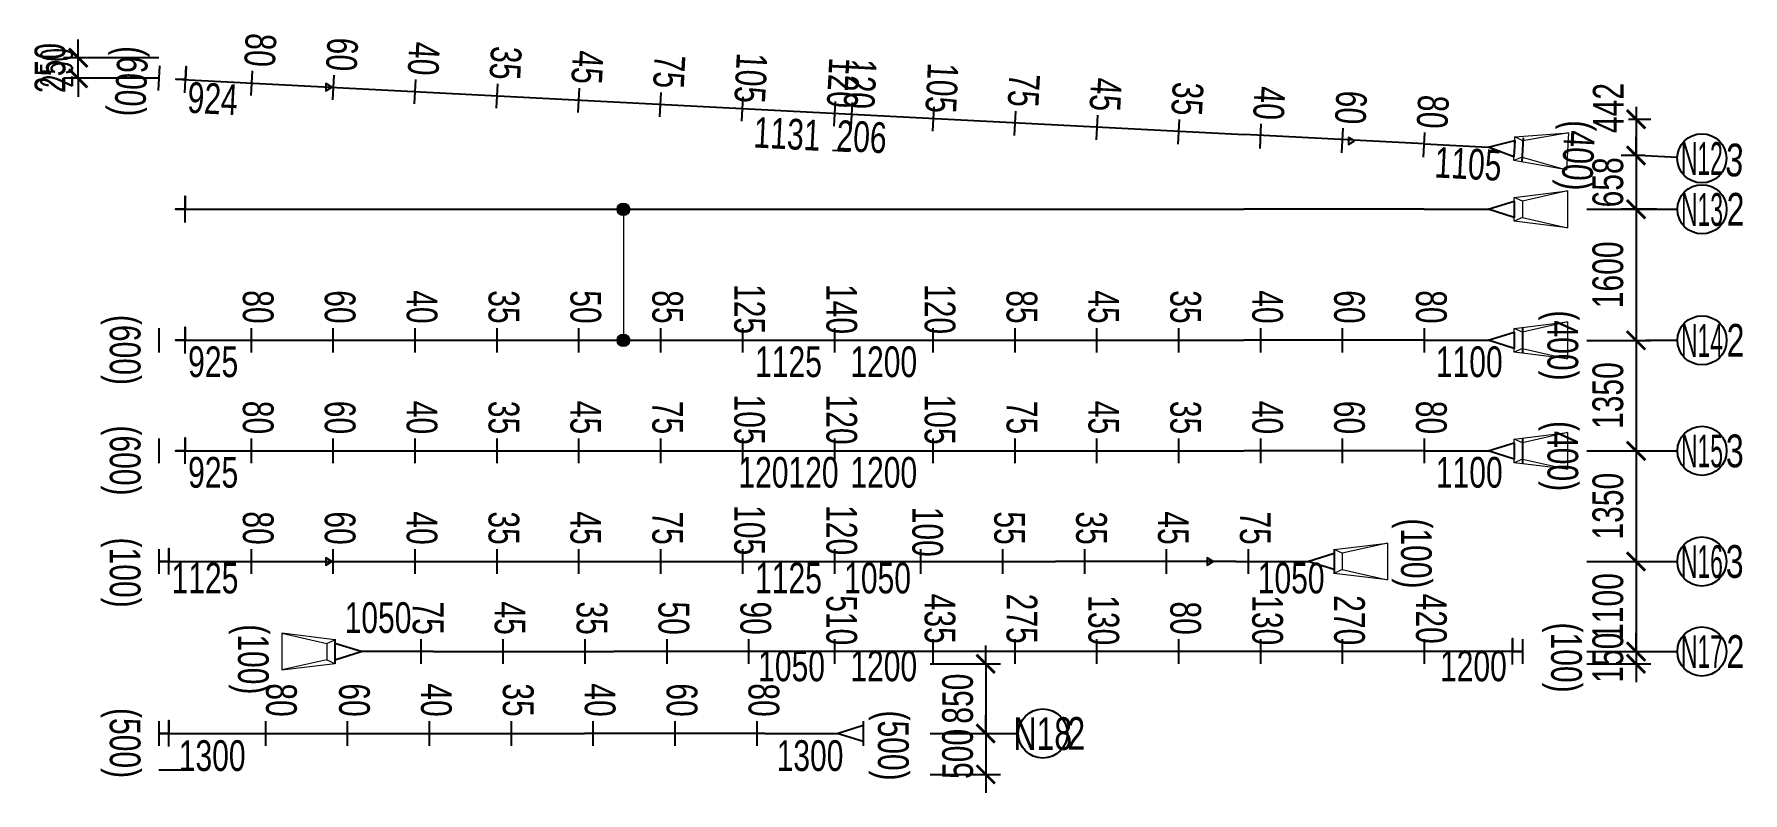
# Model space of a CAD drawing. Header units: millimetres. Extents: x 4465111 to 4895522, y 2166116 to 2541221.
# Drawn here: x 4503991 to 4524855, y 2216771 to 2226034 of the extents above; entities that cross this region are included whole.
import ezdxf
from ezdxf.enums import TextEntityAlignment as Align

# ---------------------------------------------------------------- set-up
doc = ezdxf.new("R2010")
doc.units = ezdxf.units.MM
doc.header["$LTSCALE"] = 50
doc.header["$MEASUREMENT"] = 0
doc.layers.get('DEFPOINTS').update_dxf_attribs({"lineweight": 9})
for name, color, linetype in [('BREAK_LINE', 7, 'Continuous'), ('KCS_TEXT', 2, 'Continuous'), ('S- Border', 6, 'Continuous'), ('SP-Reinforcement', 4, 'Continuous')]:
    doc.layers.add(name, color=color, linetype=linetype)
doc.layers.add('Current_plane_Tendon', color=7, linetype='Continuous', true_color=0xab0000)
for name, color, linetype, lineweight in [('S-dims', 8, 'Continuous', 15), ('S-text', 3, 'Continuous', 20), ('S-Thin', 253, 'Continuous', 15)]:
    doc.layers.add(name, color=color, linetype=linetype, lineweight=lineweight)
doc.styles.add('KCS_SMTEXT', font='arial.ttf', dxfattribs={"width": 0.7})
doc.styles.add('vnsimpli', font='vnsimli.shx', dxfattribs={"width": 0.5})
doc.dimstyles.new('A1-1-160', dxfattribs={"dimscale": 150, "dimtxt": 2.5, "dimasz": 1.2, "dimexe": 1.2, "dimexo": 0, "dimgap": 0.5, "dimtad": 1, "dimdec": 0, "dimrnd": 5, "dimzin": 0, "dimdsep": 46, "dimtxsty": 'vnsimpli', "dimblk": 'ARCHTICK', "dimcen": 0.09, "dimdle": 1.2, "dimclrd": 8, "dimclre": 8, "dimclrt": 3, "dimadec": 0, "dimazin": 0, "dimtfac": 1, "dimtdec": 0, "dimtix": 1, "dimtofl": 0, "dimtmove": 0, "dimatfit": 3, "dimfxl": 1, "dimtolj": 1, "dimtzin": 0, "dimarcsym": 0})
doc.dimstyles.new('KCS_DIM150', dxfattribs={"dimscale": 150, "dimtxt": 2.5, "dimasz": 1.5, "dimexe": 1.2, "dimexo": 0, "dimgap": 1, "dimtad": 1, "dimdec": 0, "dimzin": 0, "dimdsep": 46, "dimtxsty": 'KCS_SMTEXT', "dimblk": 'ARCHTICK', "dimcen": 0, "dimdle": 1, "dimclrd": 1, "dimclre": 1, "dimclrt": 2, "dimadec": 0, "dimazin": 0, "dimtfac": 1, "dimtdec": 0, "dimtix": 1, "dimtmove": 2, "dimatfit": 3, "dimfxl": 1, "dimtolj": 1, "dimtzin": 0, "dimarcsym": 0})
doc.dimstyles.new('KCS_DIM150A', dxfattribs={"dimscale": 150, "dimtxt": 2.5, "dimasz": 3, "dimexe": 1.2, "dimexo": 0, "dimgap": 1, "dimtad": 1, "dimdec": 0, "dimzin": 0, "dimdsep": 46, "dimtxsty": 'KCS_SMTEXT', "dimblk": 'ARCHTICK', "dimcen": 0, "dimdle": 1, "dimse1": 1, "dimse2": 1, "dimsd1": 1, "dimsd2": 1, "dimclrd": 1, "dimclre": 1, "dimclrt": 3, "dimadec": 0, "dimazin": 0, "dimtfac": 1, "dimtdec": 0, "dimtix": 1, "dimtmove": 2, "dimatfit": 3, "dimfxl": 1, "dimtolj": 1, "dimtzin": 0, "dimarcsym": 0})

# ---------------------------------------------------------------- blocks, each defined once
blk = doc.blocks.new('*U193')
at = {"layer": 'S- Border'}
blk.add_lwpolyline([(0, 0), (392, 0)], dxfattribs=at)
blk.add_circle((692, 0), 300, dxfattribs=at)
at = {"layer": 'S-Thin'}
for p, q in [((-3699, 100), (-3799, 145)), ((-3699, -100), (-3799, -145))]:
    blk.add_line(p, q, dxfattribs=at)
blk.add_lwpolyline([(-3799, 145), (-3149, 225), (-3149, -225), (-3799, -145)], close=True, dxfattribs=at)
blk.add_lwpolyline([(-3149, 225), (-3699, 100), (-3699, -100), (-3149, -225)], dxfattribs=at)
at = {"layer": 'SP-Reinforcement'}
for points in [[(-18029, -160), (-18029, 160), (-18029, 0), (-18149, 0), (-7202, 0)], [(-4999, 0), (-7202, 0)], [(-4999, 0), (-4119, 0), (-3799, 100), (-3799, -100), (-4119, 0)]]:
    blk.add_lwpolyline(points, dxfattribs=at)
at = {"layer": 'S-text', "style": 'KCS_SMTEXT', "width": 0.7}
blk.add_attdef('COUNT', text='', height=400, dxfattribs=at).set_placement((1092, 0), align=Align.MIDDLE_CENTER)
blk = doc.blocks.new('*U185')
at = {"layer": 'S- Border'}
blk.add_lwpolyline([(0, 0), (392, 0)], dxfattribs=at)
blk.add_circle((692, 0), 300, dxfattribs=at)
at = {"layer": 'SP-Reinforcement'}
for points in [[(-9980, -160), (-9980, 160), (-9980, 0), (-10100, 0), (-4904, 0)], [(-2700, 0), (-4904, 0)], [(-2700, 0), (-1820, 0), (-1500, 100), (-1500, -100), (-1820, 0)]]:
    blk.add_lwpolyline(points, dxfattribs=at)
at = {"layer": 'S-text', "style": 'KCS_SMTEXT', "width": 0.7}
blk.add_attdef('COUNT', text='', height=400, dxfattribs=at).set_placement((1092, 0), align=Align.MIDDLE_CENTER)
blk = doc.blocks.new('*U186')
at = {"layer": 'S- Border'}
blk.add_lwpolyline([(0, 0), (392, 0)], dxfattribs=at)
blk.add_circle((692, 0), 300, dxfattribs=at)
at = {"layer": 'S-Thin'}
for p, q in [((-16099, 100), (-15999, 145)), ((-16099, -100), (-15999, -145))]:
    blk.add_line(p, q, dxfattribs=at)
blk.add_lwpolyline([(-15999, 145), (-16649, 225), (-16649, -225), (-15999, -145)], close=True, dxfattribs=at)
blk.add_lwpolyline([(-16649, 225), (-16099, 100), (-16099, -100), (-16649, -225)], dxfattribs=at)
at = {"layer": 'SP-Reinforcement'}
for points in [[(-14799, 0), (-15679, 0), (-15999, 100), (-15999, -100), (-15679, 0)], [(-14799, 0), (-12596, 0)], [(-1619, -160), (-1619, 160), (-1619, 0), (-1499, 0), (-12596, 0)]]:
    blk.add_lwpolyline(points, dxfattribs=at)
at = {"layer": 'S-text', "style": 'KCS_SMTEXT', "width": 0.7}
blk.add_attdef('COUNT', text='', height=400, dxfattribs=at).set_placement((1092, 0), align=Align.MIDDLE_CENTER)
blk = doc.blocks.new('*U212')
at = {"layer": 'S- Border'}
blk.add_lwpolyline([(0, 0), (392, 0)], dxfattribs=at)
blk.add_circle((692, 0), 300, dxfattribs=at)
at = {"layer": 'S-Thin'}
for p, q in [((-1500, 100), (-1600, 145)), ((-1500, -100), (-1600, -145))]:
    blk.add_line(p, q, dxfattribs=at)
blk.add_lwpolyline([(-1600, 145), (-950, 225), (-950, -225), (-1600, -145)], close=True, dxfattribs=at)
blk.add_lwpolyline([(-950, 225), (-1500, 100), (-1500, -100), (-950, -225)], dxfattribs=at)
at = {"layer": 'SP-Reinforcement'}
for points in [[(-17830, -160), (-17830, 160), (-17830, 0), (-17950, 0), (-4904, 0)], [(-2700, 0), (-4904, 0)], [(-2700, 0), (-1920, 0), (-1600, 100), (-1600, -100), (-1920, 0)]]:
    blk.add_lwpolyline(points, dxfattribs=at)
at = {"layer": 'S-text', "style": 'KCS_SMTEXT', "width": 0.7}
blk.add_attdef('COUNT', text='', height=400, dxfattribs=at).set_placement((1092, 0), align=Align.MIDDLE_CENTER)
blk = doc.blocks.new('*U211')
at = {"layer": 'S- Border'}
blk.add_lwpolyline([(0, 0), (392, 0)], dxfattribs=at)
blk.add_circle((692, 0), 300, dxfattribs=at)
at = {"layer": 'S-Thin'}
for p, q in [((-1500, 100), (-1600, 145)), ((-1500, -100), (-1600, -145))]:
    blk.add_line(p, q, dxfattribs=at)
blk.add_lwpolyline([(-1600, 145), (-950, 225), (-950, -225), (-1600, -145)], close=True, dxfattribs=at)
blk.add_lwpolyline([(-950, 225), (-1500, 100), (-1500, -100), (-950, -225)], dxfattribs=at)
at = {"layer": 'SP-Reinforcement'}
for points in [[(-17830, -160), (-17830, 160), (-17830, 0), (-17950, 0), (-4904, 0)], [(-2700, 0), (-4904, 0)], [(-2700, 0), (-1920, 0), (-1600, 100), (-1600, -100), (-1920, 0)]]:
    blk.add_lwpolyline(points, dxfattribs=at)
at = {"layer": 'S-text', "style": 'KCS_SMTEXT', "width": 0.7}
blk.add_attdef('COUNT', text='', height=400, dxfattribs=at).set_placement((1092, 0), align=Align.MIDDLE_CENTER)
blk = doc.blocks.new('*U210')
at = {"layer": 'S- Border'}
blk.add_lwpolyline([(0, 0), (392, 0)], dxfattribs=at)
blk.add_circle((692, 0), 300, dxfattribs=at)
at = {"layer": 'S-Thin'}
for p, q in [((-1500, 100), (-1600, 145)), ((-1500, -100), (-1600, -145))]:
    blk.add_line(p, q, dxfattribs=at)
blk.add_lwpolyline([(-1600, 145), (-950, 225), (-950, -225), (-1600, -145)], close=True, dxfattribs=at)
blk.add_lwpolyline([(-950, 225), (-1500, 100), (-1500, -100), (-950, -225)], dxfattribs=at)
at = {"layer": 'SP-Reinforcement'}
for points in [[(-17830, -160), (-17830, 160), (-17830, 0), (-17950, 0), (-4904, 0)], [(-2700, 0), (-4904, 0)], [(-2700, 0), (-1920, 0), (-1600, 100), (-1600, -100), (-1920, 0)]]:
    blk.add_lwpolyline(points, dxfattribs=at)
at = {"layer": 'S-text', "style": 'KCS_SMTEXT', "width": 0.7}
blk.add_attdef('COUNT', text='', height=400, dxfattribs=at).set_placement((1092, 0), align=Align.MIDDLE_CENTER)
blk = doc.blocks.new('*U209')
at = {"layer": 'S- Border'}
blk.add_lwpolyline([(0, 0), (392, 0)], dxfattribs=at)
blk.add_circle((692, 0), 300, dxfattribs=at)
at = {"layer": 'S-Thin'}
for p, q in [((-1501, 100), (-1601, 145)), ((-1501, -100), (-1601, -145))]:
    blk.add_line(p, q, dxfattribs=at)
blk.add_lwpolyline([(-1601, 145), (-951, 225), (-951, -225), (-1601, -145)], close=True, dxfattribs=at)
blk.add_lwpolyline([(-951, 225), (-1501, 100), (-1501, -100), (-951, -225)], dxfattribs=at)
at = {"layer": 'SP-Reinforcement'}
for points in [[(-17847, -160), (-17847, 160), (-17847, 0), (-17967, 0), (-4904, 0)], [(-2700, 0), (-4904, 0)], [(-2700, 0), (-1921, 0), (-1601, 100), (-1601, -100), (-1921, 0)]]:
    blk.add_lwpolyline(points, dxfattribs=at)
at = {"layer": 'S-text', "style": 'KCS_SMTEXT', "width": 0.7}
blk.add_attdef('COUNT', text='', height=400, dxfattribs=at).set_placement((1092, 0), align=Align.MIDDLE_CENTER)
blk = doc.blocks.new('*D293')
at = {"layer": 'DEFPOINTS', "color": 0, "transparency": 16777216}
for p in [(4493873, 2306018), (4494798, 2305868), (4494798, 2305412)]:
    blk.add_point(p, dxfattribs=at)
at = {"layer": 'S-dims', "color": 3, "transparency": 16777216, "insert": (4494335, 2305754), "char_height": 375, "attachment_point": 5, "style": 'KCS_SMTEXT'}
blk.add_mtext('\\A1;925', dxfattribs=at)
blk = doc.blocks.new('_ArchTick')
at = {"color": 0, "linetype": 'ByBlock', "const_width": 0.15}
blk.add_lwpolyline([(-0.5, -0.5), (0.5, 0.5)], dxfattribs=at)
blk = doc.blocks.new('*D294')
at = {"layer": 'DEFPOINTS', "color": 0, "transparency": 16777216}
for p in [(4500798, 2305868, 125), (4501923, 2305868), (4501923, 2305412)]:
    blk.add_point(p, dxfattribs=at)
at = {"layer": 'S-dims', "color": 3, "transparency": 16777216, "insert": (4501360, 2305754), "char_height": 375, "attachment_point": 5, "style": 'KCS_SMTEXT'}
blk.add_mtext('\\A1;1125', dxfattribs=at)
blk = doc.blocks.new('*D295')
at = {"layer": 'DEFPOINTS', "color": 0, "transparency": 16777216}
for p in [(4501923, 2305868), (4503123, 2305868), (4503123, 2305412)]:
    blk.add_point(p, dxfattribs=at)
at = {"layer": 'S-dims', "color": 3, "transparency": 16777216, "insert": (4502523, 2305754), "char_height": 375, "attachment_point": 5, "style": 'KCS_SMTEXT'}
blk.add_mtext('\\A1;1200', dxfattribs=at)
blk = doc.blocks.new('*D296')
at = {"layer": 'DEFPOINTS', "color": 0, "transparency": 16777216}
for p in [(4509123, 2305868), (4510223, 2305959), (4510223, 2305412)]:
    blk.add_point(p, dxfattribs=at)
at = {"layer": 'S-dims', "color": 3, "transparency": 16777216, "insert": (4509673, 2305754), "char_height": 375, "attachment_point": 5, "style": 'KCS_SMTEXT'}
blk.add_mtext('\\A1;1100', dxfattribs=at)
blk = doc.blocks.new('*D297')
at = {"layer": 'DEFPOINTS', "color": 0, "transparency": 16777216}
for p in [(4495823, 2302544), (4496873, 2302544), (4496873, 2302289)]:
    blk.add_point(p, dxfattribs=at)
at = {"layer": 'S-dims', "color": 3, "transparency": 16777216, "insert": (4496348, 2302630), "char_height": 375, "attachment_point": 5, "style": 'KCS_SMTEXT'}
blk.add_mtext('\\A1;1050', dxfattribs=at)
blk = doc.blocks.new('*D298')
at = {"layer": 'DEFPOINTS', "color": 0, "transparency": 16777216}
for p in [(4500873, 2302020), (4501923, 2301918), (4501923, 2301699)]:
    blk.add_point(p, dxfattribs=at)
at = {"layer": 'S-dims', "color": 3, "transparency": 16777216, "insert": (4501398, 2302040), "char_height": 375, "attachment_point": 5, "style": 'KCS_SMTEXT'}
blk.add_mtext('\\A1;1050', dxfattribs=at)
blk = doc.blocks.new('*D299')
at = {"layer": 'DEFPOINTS', "color": 0, "transparency": 16777216}
for p in [(4501923, 2301918), (4503123, 2301918), (4503123, 2301699)]:
    blk.add_point(p, dxfattribs=at)
at = {"layer": 'S-dims', "color": 3, "transparency": 16777216, "insert": (4502523, 2302040), "char_height": 375, "attachment_point": 5, "style": 'KCS_SMTEXT'}
blk.add_mtext('\\A1;1200', dxfattribs=at)
blk = doc.blocks.new('*D300')
at = {"layer": 'DEFPOINTS', "color": 0, "transparency": 16777216}
for p in [(4509123, 2301918), (4510323, 2301918), (4510323, 2301699)]:
    blk.add_point(p, dxfattribs=at)
at = {"layer": 'S-dims', "color": 3, "transparency": 16777216, "insert": (4509723, 2302040), "char_height": 375, "attachment_point": 5, "style": 'KCS_SMTEXT'}
blk.add_mtext('\\A1;1200', dxfattribs=at)
blk = doc.blocks.new('*D301')
at = {"layer": 'DEFPOINTS', "color": 0, "transparency": 16777216}
for p in [(4494973, 2301156, 80), (4493673, 2300854), (4494973, 2300604)]:
    blk.add_point(p, dxfattribs=at)
at = {"layer": 'S-dims', "color": 3, "transparency": 16777216, "insert": (4494323, 2300945), "char_height": 375, "attachment_point": 5, "style": 'KCS_SMTEXT'}
blk.add_mtext('\\A1;1300', dxfattribs=at)
blk = doc.blocks.new('*D302')
at = {"layer": 'DEFPOINTS', "color": 0, "transparency": 16777216}
for p in [(4500973, 2301068, 80), (4502273, 2300969), (4502273, 2300604)]:
    blk.add_point(p, dxfattribs=at)
at = {"layer": 'S-dims', "color": 3, "transparency": 16777216, "insert": (4501623, 2300945), "char_height": 375, "attachment_point": 5, "style": 'KCS_SMTEXT'}
blk.add_mtext('\\A1;1300', dxfattribs=at)
blk = doc.blocks.new('*D366')
at = {"layer": 'DEFPOINTS', "color": 0, "transparency": 16777216}
for p in [(4492687, 2309468), (4493673, 2309468), (4493673, 2309218)]:
    blk.add_point(p, dxfattribs=at)
at = {"layer": 'S-dims', "color": 1, "lineweight": -2, "transparency": 16777216}
for p, q in [((4492687, 2309468), (4492687, 2309693)), ((4493673, 2309468), (4492507, 2309468)), ((4492687, 2309218), (4492687, 2309468)), ((4493673, 2309218), (4492507, 2309218)), ((4492687, 2309218), (4492687, 2308993))]:
    blk.add_line(p, q, dxfattribs=at)
at = {"layer": 'S-dims', "color": 1, "lineweight": -2, "transparency": 16777216, "xscale": 225, "yscale": 225, "zscale": 225}
for p, rotation in [((4492687, 2309468), 270), ((4492687, 2309218), 90)]:
    blk.add_blockref('_ArchTick', p, dxfattribs=dict(at, rotation=rotation))
at = {"layer": 'S-dims', "color": 2, "transparency": 16777216, "insert": (4492345, 2309343), "char_height": 375, "attachment_point": 5, "rotation": 90, "style": 'KCS_SMTEXT'}
blk.add_mtext('\\A1;250', dxfattribs=at)
blk = doc.blocks.new('*D367')
at = {"layer": 'DEFPOINTS', "color": 0, "transparency": 16777216}
for p in [(4503090, 2302068), (4503090, 2301218), (4503768, 2301218)]:
    blk.add_point(p, dxfattribs=at)
at = {"layer": 'S-dims', "color": 1, "lineweight": -2, "transparency": 16777216}
for p, q in [((4503768, 2302068), (4503768, 2302293)), ((4503090, 2302068), (4503948, 2302068)), ((4503768, 2302068), (4503768, 2301218)), ((4503090, 2301218), (4503948, 2301218)), ((4503768, 2301218), (4503768, 2300993))]:
    blk.add_line(p, q, dxfattribs=at)
at = {"layer": 'S-dims', "color": 1, "lineweight": -2, "transparency": 16777216, "xscale": 225, "yscale": 225, "zscale": 225}
for p, rotation in [((4503768, 2302068), 270), ((4503768, 2301218), 90)]:
    blk.add_blockref('_ArchTick', p, dxfattribs=dict(at, rotation=rotation))
at = {"layer": 'S-dims', "color": 2, "transparency": 16777216, "insert": (4503427, 2301643), "char_height": 375, "attachment_point": 5, "rotation": 90, "style": 'KCS_SMTEXT'}
blk.add_mtext('\\A1;850', dxfattribs=at)
blk = doc.blocks.new('*D368')
at = {"layer": 'DEFPOINTS', "color": 0, "transparency": 16777216}
for p in [(4503090, 2301218), (4503090, 2300718), (4503768, 2300718)]:
    blk.add_point(p, dxfattribs=at)
at = {"layer": 'S-dims', "color": 1, "lineweight": -2, "transparency": 16777216}
for p, q in [((4503768, 2301218), (4503768, 2301443)), ((4503090, 2301218), (4503948, 2301218)), ((4503768, 2301218), (4503768, 2300718)), ((4503090, 2300718), (4503948, 2300718)), ((4503768, 2300718), (4503768, 2300493))]:
    blk.add_line(p, q, dxfattribs=at)
at = {"layer": 'S-dims', "color": 1, "lineweight": -2, "transparency": 16777216, "xscale": 225, "yscale": 225, "zscale": 225}
for p, rotation in [((4503768, 2301218), 270), ((4503768, 2300718), 90)]:
    blk.add_blockref('_ArchTick', p, dxfattribs=dict(at, rotation=rotation))
at = {"layer": 'S-dims', "color": 2, "transparency": 16777216, "insert": (4503427, 2300968), "char_height": 375, "attachment_point": 5, "rotation": 90, "style": 'KCS_SMTEXT'}
blk.add_mtext('\\A1;500', dxfattribs=at)
blk = doc.blocks.new('*D369')
at = {"layer": 'DEFPOINTS', "color": 0, "transparency": 16777216}
for p in [(4511616, 2308718), (4511709, 2308276), (4511822, 2308276)]:
    blk.add_point(p, dxfattribs=at)
at = {"layer": 'S-dims', "color": 1, "lineweight": -2, "transparency": 16777216}
for p, q in [((4511709, 2308868), (4511709, 2308126)), ((4511616, 2308718), (4511889, 2308718)), ((4511822, 2308276), (4511529, 2308276))]:
    blk.add_line(p, q, dxfattribs=at)
at = {"layer": 'S-dims', "color": 1, "lineweight": -2, "transparency": 16777216, "xscale": 225, "yscale": 225, "zscale": 225}
for p, rotation in [((4511709, 2308718), 90), ((4511709, 2308276), 270)]:
    blk.add_blockref('_ArchTick', p, dxfattribs=dict(at, rotation=rotation))
at = {"layer": 'S-dims', "color": 2, "transparency": 16777216, "insert": (4511370, 2308855), "char_height": 375, "attachment_point": 5, "rotation": 90, "style": 'KCS_SMTEXT'}
blk.add_mtext('\\A1;442', dxfattribs=at)
blk = doc.blocks.new('*D370')
at = {"layer": 'DEFPOINTS', "color": 0, "transparency": 16777216}
for p in [(4511822, 2308276), (4511709, 2307618), (4511964, 2307618)]:
    blk.add_point(p, dxfattribs=at)
at = {"layer": 'S-dims', "color": 1, "lineweight": -2, "transparency": 16777216}
for p, q in [((4511709, 2308276), (4511709, 2308501)), ((4511822, 2308276), (4511529, 2308276)), ((4511709, 2308276), (4511709, 2307618)), ((4511964, 2307618), (4511529, 2307618)), ((4511709, 2307618), (4511709, 2307393))]:
    blk.add_line(p, q, dxfattribs=at)
at = {"layer": 'S-dims', "color": 1, "lineweight": -2, "transparency": 16777216, "xscale": 225, "yscale": 225, "zscale": 225}
for p, rotation in [((4511709, 2308276), 270), ((4511709, 2307618), 90)]:
    blk.add_blockref('_ArchTick', p, dxfattribs=dict(at, rotation=rotation))
at = {"layer": 'S-dims', "color": 2, "transparency": 16777216, "insert": (4511367, 2307947), "char_height": 375, "attachment_point": 5, "rotation": 90, "style": 'KCS_SMTEXT'}
blk.add_mtext('\\A1;658', dxfattribs=at)
blk = doc.blocks.new('*D371')
at = {"layer": 'DEFPOINTS', "color": 0, "transparency": 16777216}
for p in [(4511108, 2307618), (4511108, 2306018), (4511709, 2306018)]:
    blk.add_point(p, dxfattribs=at)
at = {"layer": 'S-dims', "color": 1, "lineweight": -2, "transparency": 16777216}
for p, q in [((4511709, 2307768), (4511709, 2305868)), ((4511108, 2307618), (4511889, 2307618)), ((4511108, 2306018), (4511889, 2306018))]:
    blk.add_line(p, q, dxfattribs=at)
at = {"layer": 'S-dims', "color": 1, "lineweight": -2, "transparency": 16777216, "xscale": 225, "yscale": 225, "zscale": 225}
for p, rotation in [((4511709, 2307618), 90), ((4511709, 2306018), 270)]:
    blk.add_blockref('_ArchTick', p, dxfattribs=dict(at, rotation=rotation))
at = {"layer": 'S-dims', "color": 2, "transparency": 16777216, "insert": (4511367, 2306818), "char_height": 375, "attachment_point": 5, "rotation": 90, "style": 'KCS_SMTEXT'}
blk.add_mtext('\\A1;1600', dxfattribs=at)
blk = doc.blocks.new('*D372')
at = {"layer": 'DEFPOINTS', "color": 0, "transparency": 16777216}
for p in [(4511108, 2306018), (4511108, 2304668), (4511709, 2304668)]:
    blk.add_point(p, dxfattribs=at)
at = {"layer": 'S-dims', "color": 1, "lineweight": -2, "transparency": 16777216}
for p, q in [((4511709, 2306168), (4511709, 2304518)), ((4511108, 2306018), (4511889, 2306018)), ((4511108, 2304668), (4511889, 2304668))]:
    blk.add_line(p, q, dxfattribs=at)
at = {"layer": 'S-dims', "color": 1, "lineweight": -2, "transparency": 16777216, "xscale": 225, "yscale": 225, "zscale": 225}
for p, rotation in [((4511709, 2306018), 90), ((4511709, 2304668), 270)]:
    blk.add_blockref('_ArchTick', p, dxfattribs=dict(at, rotation=rotation))
at = {"layer": 'S-dims', "color": 2, "transparency": 16777216, "insert": (4511367, 2305343), "char_height": 375, "attachment_point": 5, "rotation": 90, "style": 'KCS_SMTEXT'}
blk.add_mtext('\\A1;1350', dxfattribs=at)
blk = doc.blocks.new('*D373')
at = {"layer": 'DEFPOINTS', "color": 0, "transparency": 16777216}
for p in [(4511108, 2304668), (4511108, 2303318), (4511709, 2303318)]:
    blk.add_point(p, dxfattribs=at)
at = {"layer": 'S-dims', "color": 1, "lineweight": -2, "transparency": 16777216}
for p, q in [((4511108, 2304668), (4511889, 2304668)), ((4511709, 2304818), (4511709, 2303168)), ((4511108, 2303318), (4511889, 2303318))]:
    blk.add_line(p, q, dxfattribs=at)
at = {"layer": 'S-dims', "color": 1, "lineweight": -2, "transparency": 16777216, "xscale": 225, "yscale": 225, "zscale": 225}
for p, rotation in [((4511709, 2304668), 90), ((4511709, 2303318), 270)]:
    blk.add_blockref('_ArchTick', p, dxfattribs=dict(at, rotation=rotation))
at = {"layer": 'S-dims', "color": 2, "transparency": 16777216, "insert": (4511367, 2303993), "char_height": 375, "attachment_point": 5, "rotation": 90, "style": 'KCS_SMTEXT'}
blk.add_mtext('\\A1;1350', dxfattribs=at)
blk = doc.blocks.new('*D374')
at = {"layer": 'DEFPOINTS', "color": 0, "transparency": 16777216}
for p in [(4511108, 2303318), (4511108, 2302218), (4511709, 2302218)]:
    blk.add_point(p, dxfattribs=at)
at = {"layer": 'S-dims', "color": 1, "lineweight": -2, "transparency": 16777216}
for p, q in [((4511709, 2303468), (4511709, 2302068)), ((4511108, 2303318), (4511889, 2303318)), ((4511108, 2302218), (4511889, 2302218))]:
    blk.add_line(p, q, dxfattribs=at)
at = {"layer": 'S-dims', "color": 1, "lineweight": -2, "transparency": 16777216, "xscale": 225, "yscale": 225, "zscale": 225}
for p, rotation in [((4511709, 2303318), 90), ((4511709, 2302218), 270)]:
    blk.add_blockref('_ArchTick', p, dxfattribs=dict(at, rotation=rotation))
at = {"layer": 'S-dims', "color": 2, "transparency": 16777216, "insert": (4511367, 2302768), "char_height": 375, "attachment_point": 5, "rotation": 90, "style": 'KCS_SMTEXT'}
blk.add_mtext('\\A1;1100', dxfattribs=at)
blk = doc.blocks.new('*D375')
at = {"layer": 'DEFPOINTS', "color": 0, "transparency": 16777216}
for p in [(4511108, 2302218), (4511108, 2302068), (4511709, 2302068)]:
    blk.add_point(p, dxfattribs=at)
at = {"layer": 'S-dims', "color": 1, "lineweight": -2, "transparency": 16777216}
for p, q in [((4511709, 2302218), (4511709, 2302443)), ((4511108, 2302218), (4511889, 2302218)), ((4511709, 2302218), (4511709, 2302068)), ((4511108, 2302068), (4511889, 2302068)), ((4511709, 2302068), (4511709, 2301843))]:
    blk.add_line(p, q, dxfattribs=at)
at = {"layer": 'S-dims', "color": 1, "lineweight": -2, "transparency": 16777216, "xscale": 225, "yscale": 225, "zscale": 225}
for p, rotation in [((4511709, 2302218), 270), ((4511709, 2302068), 90)]:
    blk.add_blockref('_ArchTick', p, dxfattribs=dict(at, rotation=rotation))
at = {"layer": 'S-dims', "color": 2, "transparency": 16777216, "insert": (4511367, 2302143), "char_height": 375, "attachment_point": 5, "rotation": 90, "style": 'KCS_SMTEXT'}
blk.add_mtext('\\A1;150', dxfattribs=at)
blk = doc.blocks.new('*D407')
at = {"layer": 'DEFPOINTS', "color": 0, "transparency": 16777216}
for p in [(4493879, 2309207), (4494802, 2309159), (4494773, 2308602)]:
    blk.add_point(p, dxfattribs=at)
at = {"layer": 'S-dims', "color": 3, "transparency": 16777216, "insert": (4494329, 2308967), "char_height": 375, "attachment_point": 5, "rotation": 357.0298, "style": 'KCS_SMTEXT'}
blk.add_mtext('\\A1;924', dxfattribs=at)
blk = doc.blocks.new('*D408')
at = {"layer": 'DEFPOINTS', "color": 0, "transparency": 16777216}
for p in [(4500790, 2308783), (4501919, 2308718, 3250), (4501891, 2308167)]:
    blk.add_point(p, dxfattribs=at)
at = {"layer": 'S-dims', "color": 3, "transparency": 16777216, "insert": (4501344, 2308537), "char_height": 375, "attachment_point": 5, "rotation": 357.0298, "style": 'KCS_SMTEXT'}
blk.add_mtext('\\A1;1131', dxfattribs=at)
blk = doc.blocks.new('*D409')
at = {"layer": 'DEFPOINTS', "color": 0, "transparency": 16777216}
for p in [(4501919, 2308718, 3250), (4502125, 2308707), (4502096, 2308156)]:
    blk.add_point(p, dxfattribs=at)
at = {"layer": 'S-dims', "color": 3, "transparency": 16777216, "insert": (4502253, 2308502), "char_height": 375, "attachment_point": 5, "rotation": 357.0298, "style": 'KCS_SMTEXT'}
blk.add_mtext('\\A1;206', dxfattribs=at)
blk = doc.blocks.new('*D410')
at = {"layer": 'DEFPOINTS', "color": 0, "transparency": 16777216}
for p in [(4509119, 2308405), (4510222, 2308347), (4510193, 2307802)]:
    blk.add_point(p, dxfattribs=at)
at = {"layer": 'S-dims', "color": 3, "transparency": 16777216, "insert": (4509659, 2308171), "char_height": 375, "attachment_point": 5, "rotation": 357.0298, "style": 'KCS_SMTEXT'}
blk.add_mtext('\\A1;1105', dxfattribs=at)
blk = doc.blocks.new('*D411')
at = {"layer": 'DEFPOINTS', "color": 0, "transparency": 16777216}
for p in [(4493673, 2303054), (4494798, 2303018), (4494798, 2302772)]:
    blk.add_point(p, dxfattribs=at)
at = {"layer": 'S-dims', "color": 3, "transparency": 16777216, "insert": (4494235, 2303113), "char_height": 375, "attachment_point": 5, "style": 'KCS_SMTEXT'}
blk.add_mtext('\\A1;1125', dxfattribs=at)
blk = doc.blocks.new('*D412')
at = {"layer": 'DEFPOINTS', "color": 0, "transparency": 16777216}
for p in [(4501923, 2303168, 140), (4500798, 2303125), (4501923, 2302772)]:
    blk.add_point(p, dxfattribs=at)
at = {"layer": 'S-dims', "color": 3, "transparency": 16777216, "insert": (4501360, 2303113), "char_height": 375, "attachment_point": 5, "style": 'KCS_SMTEXT'}
blk.add_mtext('\\A1;1125', dxfattribs=at)
blk = doc.blocks.new('*D413')
at = {"layer": 'DEFPOINTS', "color": 0, "transparency": 16777216}
for p in [(4501923, 2303168, 140), (4502973, 2303168), (4502973, 2302772)]:
    blk.add_point(p, dxfattribs=at)
at = {"layer": 'S-dims', "color": 3, "transparency": 16777216, "insert": (4502448, 2303113), "char_height": 375, "attachment_point": 5, "style": 'KCS_SMTEXT'}
blk.add_mtext('\\A1;1050', dxfattribs=at)
blk = doc.blocks.new('*D414')
at = {"layer": 'DEFPOINTS', "color": 0, "transparency": 16777216}
for p in [(4506973, 2303168), (4508023, 2303124), (4508023, 2302772)]:
    blk.add_point(p, dxfattribs=at)
at = {"layer": 'S-dims', "color": 3, "transparency": 16777216, "insert": (4507498, 2303113), "char_height": 375, "attachment_point": 5, "style": 'KCS_SMTEXT'}
blk.add_mtext('\\A1;1050', dxfattribs=at)
blk = doc.blocks.new('*D415')
at = {"layer": 'DEFPOINTS', "color": 0, "transparency": 16777216}
for p in [(4492687, 2309468), (4493673, 2309468), (4493673, 2309218)]:
    blk.add_point(p, dxfattribs=at)
at = {"layer": 'S-dims', "color": 8, "lineweight": -2, "transparency": 16777216}
for p, q in [((4492687, 2309468), (4492687, 2309648)), ((4493673, 2309468), (4492507, 2309468)), ((4493673, 2309218), (4492507, 2309218)), ((4492687, 2309218), (4492687, 2309038))]:
    blk.add_line(p, q, dxfattribs=at)
at = {"layer": 'S-dims', "color": 8, "lineweight": -2, "transparency": 16777216, "xscale": 180, "yscale": 180, "zscale": 180}
for p, rotation in [((4492687, 2309468), 270), ((4492687, 2309218), 90)]:
    blk.add_blockref('_ArchTick', p, dxfattribs=dict(at, rotation=rotation))
at = {"layer": 'S-dims', "color": 3, "transparency": 16777216, "insert": (4492424, 2309343), "char_height": 375, "attachment_point": 5, "rotation": 90, "style": 'vnsimpli'}
blk.add_mtext('\\A1;250', dxfattribs=at)
blk = doc.blocks.new('*D456')
at = {"layer": 'DEFPOINTS', "color": 0, "transparency": 16777216}
for p in [(4493873, 2304668), (4494798, 2304518), (4494798, 2304063)]:
    blk.add_point(p, dxfattribs=at)
at = {"layer": 'S-dims', "color": 3, "transparency": 16777216, "insert": (4494335, 2304404), "char_height": 375, "attachment_point": 5, "style": 'KCS_SMTEXT'}
blk.add_mtext('\\A1;925', dxfattribs=at)
blk = doc.blocks.new('*D457')
at = {"layer": 'DEFPOINTS', "color": 0, "transparency": 16777216}
for p in [(4500798, 2304518, 125), (4501923, 2304518), (4501923, 2304063)]:
    blk.add_point(p, dxfattribs=at)
at = {"layer": 'S-dims', "color": 3, "transparency": 16777216, "insert": (4501360, 2304404), "char_height": 375, "attachment_point": 5, "style": 'KCS_SMTEXT'}
blk.add_mtext('\\A1;120120', dxfattribs=at)
blk = doc.blocks.new('*D458')
at = {"layer": 'DEFPOINTS', "color": 0, "transparency": 16777216}
for p in [(4501923, 2304518), (4503123, 2304518), (4503123, 2304063)]:
    blk.add_point(p, dxfattribs=at)
at = {"layer": 'S-dims', "color": 3, "transparency": 16777216, "insert": (4502523, 2304404), "char_height": 375, "attachment_point": 5, "style": 'KCS_SMTEXT'}
blk.add_mtext('\\A1;1200', dxfattribs=at)
blk = doc.blocks.new('*D459')
at = {"layer": 'DEFPOINTS', "color": 0, "transparency": 16777216}
for p in [(4509123, 2304518), (4510223, 2304609), (4510223, 2304063)]:
    blk.add_point(p, dxfattribs=at)
at = {"layer": 'S-dims', "color": 3, "transparency": 16777216, "insert": (4509673, 2304404), "char_height": 375, "attachment_point": 5, "style": 'KCS_SMTEXT'}
blk.add_mtext('\\A1;1100', dxfattribs=at)
blk = doc.blocks.new('T4- Cap ngang')
at = {"layer": 'S-Thin'}
h = blk.add_hatch(color=6, dxfattribs=at)
h.paths.add_polyline_path([(4499421.1, 2307618.1, -1), (4499268, 2307618.1)])
h.paths.add_polyline_path([(4499421.1, 2307618.1), (4499268, 2307618.1, -1)])
h = blk.add_hatch(color=6, dxfattribs=at)
h.paths.add_polyline_path([(4499421.1, 2306018.1, -1), (4499268, 2306018.1)])
h.paths.add_polyline_path([(4499421.1, 2306018.1), (4499268, 2306018.1, -1)])
at = {"color": 5, "linetype": 'Continuous'}
for points, elevation in [([(4493680.5, 2309367.9), (4493664.8, 2309068.3)], 600), ([(4494809.7, 2309308.5), (4494793.9, 2309008.9)], 80), ([(4495808.3, 2309255.9), (4495792.5, 2308956.3)], 60), ([(4496806.9, 2309203.4), (4496791.1, 2308903.8)], 40), ([(4497805.5, 2309150.8), (4497789.8, 2308851.3)], 35), ([(4498804.1, 2309098.3), (4498788.4, 2308798.7)], 50), ([(4499802.8, 2309045.8), (4499787, 2308746.2)], 85), ([(4500801.4, 2308993.2), (4500785.6, 2308693.7)], 125), ([(4501930.5, 2308933.8), (4501914.8, 2308634.2)], 140), ([(4502136, 2308923), (4502120.3, 2308623.4)], 140), ([(4503134.7, 2308870.5), (4503118.9, 2308570.9)], 120), ([(4504133.3, 2308817.9), (4504117.5, 2308518.4)], 85), ([(4505131.9, 2308765.4), (4505116.1, 2308465.8)], 45), ([(4506130.5, 2308712.9), (4506114.8, 2308413.3)], 35), ([(4507129.1, 2308660.3), (4507113.4, 2308360.8)], 40), ([(4508127.8, 2308607.8), (4508112, 2308308.2)], 60), ([(4509126.4, 2308555.3), (4509110.6, 2308255.7)], 80), ([(4510330.5, 2308491.9), (4510314.8, 2308192.3)], 400), ([(4493672.6, 2306168.1), (4493672.6, 2305868.1)], 600), ([(4494797.6, 2306168.1), (4494797.6, 2305868.1)], 80), ([(4495797.6, 2306168.1), (4495797.6, 2305868.1)], 60), ([(4496797.6, 2306168.1), (4496797.6, 2305868.1)], 40), ([(4497797.6, 2306168.1), (4497797.6, 2305868.1)], 35), ([(4498797.6, 2306168.1), (4498797.6, 2305868.1)], 50), ([(4499797.6, 2306168.1), (4499797.6, 2305868.1)], 85), ([(4500797.6, 2306168.1), (4500797.6, 2305868.1)], 125), ([(4501922.6, 2306168.1), (4501922.6, 2305868.1)], 140), ([(4503122.6, 2306168.1), (4503122.6, 2305868.1)], 120), ([(4504122.6, 2306168.1), (4504122.6, 2305868.1)], 85), ([(4505122.6, 2306168.1), (4505122.6, 2305868.1)], 45), ([(4506122.6, 2306168.1), (4506122.6, 2305868.1)], 35), ([(4507122.6, 2306168.1), (4507122.6, 2305868.1)], 40), ([(4508122.6, 2306168.1), (4508122.6, 2305868.1)], 60), ([(4509122.6, 2306168.1), (4509122.6, 2305868.1)], 80), ([(4510322.6, 2306168.1), (4510322.6, 2305868.1)], 400), ([(4493672.6, 2304818.1), (4493672.6, 2304518.1)], 600), ([(4494797.6, 2304818.1), (4494797.6, 2304518.1)], 80), ([(4495797.6, 2304818.1), (4495797.6, 2304518.1)], 60), ([(4496797.6, 2304818.1), (4496797.6, 2304518.1)], 40), ([(4497797.6, 2304818.1), (4497797.6, 2304518.1)], 35), ([(4498797.6, 2304818.1), (4498797.6, 2304518.1)], 50), ([(4499797.6, 2304818.1), (4499797.6, 2304518.1)], 85), ([(4500797.6, 2304818.1), (4500797.6, 2304518.1)], 125), ([(4501922.6, 2304818.1), (4501922.6, 2304518.1)], 140), ([(4503122.6, 2304818.1), (4503122.6, 2304518.1)], 120), ([(4504122.6, 2304818.1), (4504122.6, 2304518.1)], 85), ([(4505122.6, 2304818.1), (4505122.6, 2304518.1)], 45), ([(4506122.6, 2304818.1), (4506122.6, 2304518.1)], 35), ([(4507122.6, 2304818.1), (4507122.6, 2304518.1)], 40), ([(4508122.6, 2304818.1), (4508122.6, 2304518.1)], 60), ([(4509122.6, 2304818.1), (4509122.6, 2304518.1)], 80), ([(4510322.6, 2304818.1), (4510322.6, 2304518.1)], 400), ([(4493672.6, 2303468.1), (4493672.6, 2303168.1)], 100), ([(4494797.6, 2303468.1), (4494797.6, 2303168.1)], 80), ([(4495797.6, 2303468.1), (4495797.6, 2303168.1)], 60), ([(4496797.6, 2303468.1), (4496797.6, 2303168.1)], 40), ([(4497797.6, 2303468.1), (4497797.6, 2303168.1)], 35), ([(4498797.6, 2303468.1), (4498797.6, 2303168.1)], 50), ([(4499797.6, 2303468.1), (4499797.6, 2303168.1)], 85), ([(4500797.6, 2303468.1), (4500797.6, 2303168.1)], 125), ([(4501922.6, 2303468.1), (4501922.6, 2303168.1)], 140), ([(4502972.6, 2303468.1), (4502972.6, 2303168.1)], 115), ([(4503972.6, 2303468.1), (4503972.6, 2303168.1)], 60), ([(4504972.6, 2303468.1), (4504972.6, 2303168.1)], 35), ([(4505972.6, 2303468.1), (4505972.6, 2303168.1)], 45), ([(4506972.6, 2303468.1), (4506972.6, 2303168.1)], 75), ([(4508022.6, 2303468.1), (4508022.6, 2303168.1)], 100), ([(4495822.6, 2302368.1), (4495822.6, 2302068.1)], 100), ([(4496872.6, 2302368.1), (4496872.6, 2302068.1)], 75), ([(4497872.6, 2302368.1), (4497872.6, 2302068.1)], 45), ([(4498872.6, 2302368.1), (4498872.6, 2302068.1)], 35), ([(4499872.6, 2302368.1), (4499872.6, 2302068.1)], 50), ([(4500872.6, 2302368.1), (4500872.6, 2302068.1)], 90), ([(4501922.6, 2302368.1), (4501922.6, 2302068.1)], 510), ([(4503122.6, 2302368.1), (4503122.6, 2302068.1)], 520), ([(4504122.6, 2302368.1), (4504122.6, 2302068.1)], 325), ([(4505122.6, 2302368.1), (4505122.6, 2302068.1)], 140), ([(4506122.6, 2302368.1), (4506122.6, 2302068.1)], 80), ([(4507122.6, 2302368.1), (4507122.6, 2302068.1)], 140), ([(4508122.6, 2302368.1), (4508122.6, 2302068.1)], 315), ([(4509122.6, 2302368.1), (4509122.6, 2302068.1)], 505), ([(4510322.6, 2302368.1), (4510322.6, 2302068.1)], 100), ([(4493672.6, 2301368.1), (4493672.6, 2301068.1)], 500), ([(4494972.6, 2301368.1), (4494972.6, 2301068.1)], 80), ([(4495972.6, 2301368.1), (4495972.6, 2301068.1)], 60), ([(4496972.6, 2301368.1), (4496972.6, 2301068.1)], 40), ([(4497972.6, 2301368.1), (4497972.6, 2301068.1)], 35), ([(4498972.6, 2301368.1), (4498972.6, 2301068.1)], 40), ([(4499972.6, 2301368.1), (4499972.6, 2301068.1)], 60), ([(4500972.6, 2301368.1), (4500972.6, 2301068.1)], 80), ([(4502272.6, 2301368.1), (4502272.6, 2301068.1)], 100)]:
    blk.add_lwpolyline(points, dxfattribs=dict(at, elevation=elevation))
at = {"color": 5, "linetype": 'Continuous', "elevation": 3300}
for points in [[(4495785.1, 2309109.6), (4495710.1, 2309152.9), (4495710.1, 2309066.3), (4495785.1, 2309109.6)], [(4508272.6, 2308452.6), (4508197.6, 2308495.9), (4508197.6, 2308409.3), (4508272.6, 2308452.6)], [(4495785.1, 2303318.1), (4495710.1, 2303361.4), (4495710.1, 2303274.8), (4495785.1, 2303318.1)], [(4506547.6, 2303318.1), (4506472.6, 2303361.4), (4506472.6, 2303274.8), (4506547.6, 2303318.1)]]:
    blk.add_lwpolyline(points, close=True, dxfattribs=at)
at = {"color": 5, "linetype": 'Continuous'}
for points in [[(4502104.5, 2308323.9), (4501899, 2308334.7)], [(4493972.6, 2300768.1), (4493672.6, 2300768.1)]]:
    blk.add_lwpolyline(points, dxfattribs=at)
at = {"layer": 'S-Thin', "color": 6}
for p, q in [((4499133.2, 2307618.1, 3174.5), (4499555.9, 2307618.1, 3174.5)), ((4499133.2, 2306018.1, 3174.5), (4499555.9, 2306018.1, 3174.5))]:
    blk.add_line(p, q, dxfattribs=at)
at = {"layer": 'S-Thin', "color": 1}
blk.add_line((4499344.5, 2307618.1, 3174.5), (4499344.5, 2306018.1, 3174.5), dxfattribs=at)
at = {"layer": 'S-Thin', "color": 6}
for centre in [(4499344.5, 2307618.1, 3174.5), (4499344.5, 2306018.1, 3174.5)]:
    blk.add_circle(centre, 76.6, dxfattribs=at)
at = {"layer": 'Current_plane_Tendon', "xscale": 1.000001287811492, "yscale": 1.000001287811492, "zscale": 1.000001287811492, "rotation": 357.0297597398211}
blk.add_blockref('*U209', (4511821.6, 2308276.4), dxfattribs=at).add_auto_attribs({'COUNT': '3'})
at = {"layer": 'Current_plane_Tendon'}
ref = blk.add_blockref('*U210', (4511823, 2307618.1), dxfattribs=at)
ref.add_attrib('COUNT', '2', dxfattribs={"layer": 'S-text', "height": 400, "style": 'KCS_SMTEXT', "width": 0.7}).set_placement((4512924, 2307618.1), align=Align.MIDDLE_CENTER)
ref = blk.add_blockref('*U211', (4511823, 2306018.1), dxfattribs=at)
ref.add_attrib('COUNT', '2', dxfattribs={"layer": 'S-text', "height": 400, "style": 'KCS_SMTEXT', "width": 0.7}).set_placement((4512924, 2306018.1), align=Align.MIDDLE_CENTER)
for name, p in [('*U212', (4511823, 2304668.1)), ('*U193', (4511821.6, 2303318.1))]:
    blk.add_blockref(name, p, dxfattribs=at).add_auto_attribs({'COUNT': '3'})
ref = blk.add_blockref('*U186', (4511821.6, 2302218.1), dxfattribs=at)
ref.add_attrib('COUNT', '2', dxfattribs={"layer": 'S-text', "height": 400, "style": 'KCS_SMTEXT', "width": 0.7}).set_placement((4512922.6, 2302218.1), align=Align.MIDDLE_CENTER)
ref = blk.add_blockref('*U185', (4503773, 2301218.1), dxfattribs=at)
ref.add_attrib('COUNT', '2', dxfattribs={"layer": 'S-text', "height": 400, "style": 'KCS_SMTEXT', "width": 0.7}).set_placement((4504874, 2301218.1), align=Align.MIDDLE_CENTER)
at = {"layer": 'KCS_TEXT', "style": 'KCS_SMTEXT', "width": 0.7}
for s, rotation, p in [('80', 266.98847, (4494734.1, 2309775, 80)), ('60', 266.98847, (4495732.7, 2309722.4, 60)), ('40', 266.98847, (4496731.3, 2309669.9, 40)), ('(600)', 266.98847, (4493171.1, 2309617.1, 600)), ('35', 266.98847, (4497729.9, 2309617.4, 35)), ('45', 266.98847, (4498728.5, 2309564.8, 50)), ('75', 266.98847, (4499727.2, 2309512.3, 85)), ('105', 266.98847, (4500729.8, 2309535.8, 125)), ('120', 266.98847, (4501858.9, 2309476.4, 140)), ('120', 266.98847, (4502064.5, 2309465.6, 140)), ('105', 266.98847, (4503063.1, 2309413.1, 120)), ('75', 266.98847, (4504057.7, 2309284.5, 85)), ('45', 266.98847, (4505056.3, 2309231.9, 45)), ('35', 266.98847, (4506054.9, 2309179.4, 35)), ('40', 266.98847, (4507053.5, 2309126.9, 40)), ('60', 266.98847, (4508052.2, 2309074.3, 60)), ('80', 266.98847, (4509050.8, 2309021.8, 80)), ('(400)', 266.98847, (4510840.7, 2308711.1, 400)), ('80', 270, (4494697.6, 2306630, 80)), ('60', 270, (4495697.6, 2306630, 60)), ('40', 270, (4496697.6, 2306630, 40)), ('35', 270, (4497697.6, 2306630, 35)), ('50', 270, (4498697.6, 2306630, 50)), ('85', 270, (4499697.6, 2306630, 85)), ('125', 270, (4500697.6, 2306706.2, 125)), ('140', 270, (4501822.6, 2306706.2, 140)), ('120', 270, (4503022.6, 2306706.2, 120)), ('85', 270, (4504022.6, 2306630, 85)), ('45', 270, (4505022.6, 2306630, 45)), ('35', 270, (4506022.6, 2306630, 35)), ('40', 270, (4507022.6, 2306630, 40)), ('60', 270, (4508022.6, 2306630, 60)), ('80', 270, (4509022.6, 2306630, 80)), ('(600)', 270, (4493072.6, 2306328.8, 600)), ('(400)', 270, (4510627.3, 2306382.8, 400)), ('80', 270, (4494697.6, 2305280, 80)), ('60', 270, (4495697.6, 2305280, 60)), ('40', 270, (4496697.6, 2305280, 40)), ('35', 270, (4497697.6, 2305280, 35)), ('45', 270, (4498697.6, 2305280, 50)), ('75', 270, (4499697.6, 2305280, 85)), ('105', 270, (4500697.6, 2305356.2, 125)), ('120', 270, (4501822.6, 2305356.2, 140)), ('105', 270, (4503022.6, 2305356.2, 120)), ('75', 270, (4504022.6, 2305280, 85)), ('45', 270, (4505022.6, 2305280, 45)), ('35', 270, (4506022.6, 2305280, 35)), ('40', 270, (4507022.6, 2305280, 40)), ('60', 270, (4508022.6, 2305280, 60)), ('80', 270, (4509022.6, 2305280, 80)), ('(600)', 270, (4493072.6, 2304978.8, 600)), ('(400)', 270, (4510627.3, 2305032.8, 400)), ('80', 270, (4494697.6, 2303930, 80)), ('60', 270, (4495697.6, 2303930, 60)), ('40', 270, (4496697.6, 2303930, 40)), ('35', 270, (4497697.6, 2303930, 35)), ('45', 270, (4498697.6, 2303930, 50)), ('75', 270, (4499697.6, 2303930, 85)), ('105', 270, (4500697.6, 2304006.2, 125)), ('120', 270, (4501822.6, 2304006.2, 140)), ('100', 270, (4502872.6, 2303987.1, 115)), ('55', 270, (4503872.6, 2303930, 60)), ('35', 270, (4504872.6, 2303930, 35)), ('45', 270, (4505872.6, 2303930, 45)), ('75', 270, (4506872.6, 2303930, 75)), ('(100)', 270, (4508839, 2303843.7, 100)), ('(100)', 270, (4493072.6, 2303609.7, 100)), ('75', 270, (4496772.6, 2302830, 75)), ('45', 270, (4497772.6, 2302830, 45)), ('35', 270, (4498772.6, 2302830, 35)), ('50', 270, (4499772.6, 2302830, 50)), ('90', 270, (4500772.6, 2302830, 90)), ('510', 270, (4501822.6, 2302906.2, 510)), ('435', 270, (4503022.6, 2302925.2, 520)), ('275', 270, (4504022.6, 2302925.2, 325)), ('130', 270, (4505022.6, 2302906.2, 140)), ('80', 270, (4506022.6, 2302830, 80)), ('130', 270, (4507022.6, 2302906.2, 140)), ('270', 270, (4508022.6, 2302906.2, 315)), ('420', 270, (4509022.6, 2302925.2, 505)), ('(100)', 270, (4494637.6, 2302550.7, 100)), ('(100)', 270, (4510672.3, 2302572.2, 100)), ('80', 270, (4494981, 2301830, 80)), ('60', 270, (4495872.6, 2301830, 60)), ('40', 270, (4496872.6, 2301830, 40)), ('35', 270, (4497872.6, 2301830, 35)), ('40', 270, (4498872.6, 2301830, 40)), ('60', 270, (4499872.6, 2301830, 60)), ('80', 270, (4500872.6, 2301830, 80)), ('(500)', 270, (4493072.6, 2301528.8, 500)), ('(500)', 270, (4502453.1, 2301498.2, 100))]:
    blk.add_text(s, height=375, rotation=rotation, dxfattribs=at).set_placement(p)
at = {"layer": 'KCS_TEXT', "style": 'KCS_SMTEXT'}
for s, width, p in [('N12', 0.5, (4512512.5, 2308238.5)), ('N13', 0.5, (4512514.8, 2307616)), ('N14', 0.5, (4512514.8, 2306016)), ('N15', 0.5, (4512514.8, 2304668.1)), ('N16', 0.5, (4512513.4, 2303316)), ('N17', 0.5, (4512513.4, 2302218.1)), ('N18', 0.7, (4504464.8, 2301216))]:
    blk.add_text(s, height=400, dxfattribs=dict(at, width=width)).set_placement(p, align=Align.MIDDLE_CENTER)
at = {"layer": 'S-dims'}
for base, p1, p2, angle, dimstyle, picture, middle in [((4492686.5, 2309468.1), (4493672.6, 2309218.1), (4493672.6, 2309468.1), 90, 'KCS_DIM150', '*D366', (4492345, 2309343.1)), ((4492686.5, 2309468.1), (4493672.6, 2309218.1), (4493672.6, 2309468.1), 90, 'A1-1-160', '*D415', (4492424, 2309343.1)), ((4501890.6, 2308166.5, -140), (4500790.4, 2308782.8, -140), (4501919.2, 2308718.3, 3110), 177.02976, 'KCS_DIM150A', '*D408', (4501343.7, 2308536.9, -140)), ((4510193.5, 2307801.6), (4509118.5, 2308405.5), (4510221.8, 2308347.4), 177.02976, 'KCS_DIM150A', '*D410', (4509659.5, 2308171.2)), ((4511708.5, 2307618.1), (4511821.6, 2308276.4), (4511964, 2307618.1), 90, 'KCS_DIM150', '*D370', (4511367, 2307947.2)), ((4511708.5, 2306018.1), (4511108.1, 2307618.1), (4511108.1, 2306018.1), 90, 'KCS_DIM150', '*D371', (4511367, 2306818.1)), ((4511708.5, 2304668.1), (4511108.1, 2306018.1), (4511108.1, 2304668.1), 90, 'KCS_DIM150', '*D372', (4511366.9, 2305343.1)), ((4511708.5, 2303318.1), (4511108.1, 2304668.1), (4511108.1, 2303318.1), 90, 'KCS_DIM150', '*D373', (4511366.9, 2303993.1)), ((4511708.5, 2302218.1), (4511108.1, 2303318.1), (4511108.1, 2302218.1), 90, 'KCS_DIM150', '*D374', (4511367, 2302768.1)), ((4511708.5, 2302068.1), (4511108.1, 2302218.1), (4511108.1, 2302068.1), 90, 'KCS_DIM150', '*D375', (4511367, 2302143.1)), ((4503768, 2301218.1), (4503090.2, 2302068.1), (4503090.2, 2301218.1), 90, 'KCS_DIM150', '*D367', (4503426.5, 2301643.1)), ((4503768, 2300718.1), (4503090.2, 2301218.1), (4503090.2, 2300718.1), 90, 'KCS_DIM150', '*D368', (4503426.5, 2300968.1))]:
    dim = blk.add_linear_dim(base=base, p1=p1, p2=p2, angle=angle, dimstyle=dimstyle, dxfattribs=at)
    dim.commit()
    dim.dimension.update_dxf_attribs({"geometry": picture, "text_midpoint": middle})
dim = blk.add_aligned_dim(p1=(4493878.9, 2309207.4), p2=(4494801.8, 2309159.5), distance=-558.5, dimstyle='KCS_DIM150A', dxfattribs=at)
dim.commit()
dim.dimension.update_dxf_attribs({"geometry": '*D407', "text_midpoint": (4494329.1, 2308966.7)})
for base, p1, p2, angle, dimstyle, picture, middle in [((4511708.5, 2308276.4), (4511616.5, 2308718.1), (4511821.6, 2308276.4), 90, 'KCS_DIM150', '*D369', (4511370.2, 2308854.6)), ((4502096.1, 2308155.8, -140), (4501919.2, 2308718.3, 3110), (4502124.8, 2308707.5, -140), 177.02976, 'KCS_DIM150A', '*D409', (4502252.6, 2308502.2, -140))]:
    dim = blk.add_linear_dim(base=base, p1=p1, p2=p2, angle=angle, dimstyle=dimstyle, dxfattribs=at)
    dim.commit()
    dim.dimension.update_dxf_attribs({"geometry": picture, "text_midpoint": middle, "dimtype": 128})
for base, p1, p2, picture, middle in [((4494797.6, 2305412.5), (4493872.6, 2306018.1), (4494797.6, 2305868.1), '*D293', (4494335.1, 2305754)), ((4501922.6, 2305412.5), (4500797.6, 2305868.1, 125), (4501922.6, 2305868.1), '*D294', (4501360.1, 2305754)), ((4503122.6, 2305412.5), (4501922.6, 2305868.1), (4503122.6, 2305868.1), '*D295', (4502522.6, 2305754)), ((4510222.6, 2305412.5), (4509122.6, 2305868.1), (4510222.6, 2305959), '*D296', (4509672.6, 2305754)), ((4494797.6, 2304062.5), (4493872.6, 2304668.1), (4494797.6, 2304518.1), '*D456', (4494335.1, 2304404)), ((4503122.6, 2304062.5), (4501922.6, 2304518.1), (4503122.6, 2304518.1), '*D458', (4502522.6, 2304404)), ((4510222.6, 2304062.5), (4509122.6, 2304518.1), (4510222.6, 2304609), '*D459', (4509672.6, 2304404)), ((4494797.6, 2302771.5), (4493672.6, 2303054), (4494797.6, 2303018.1), '*D411', (4494235.1, 2303113)), ((4501922.6, 2302771.5), (4500797.6, 2303125), (4501922.6, 2303168.1, 140), '*D412', (4501360.1, 2303113)), ((4502972.6, 2302771.5), (4501922.6, 2303168.1, 140), (4502972.6, 2303168.1), '*D413', (4502447.6, 2303113)), ((4508022.6, 2302771.5), (4506972.6, 2303168.1), (4508022.6, 2303124), '*D414', (4507497.6, 2303113)), ((4496872.6, 2302288.6), (4495822.6, 2302544.1), (4496872.6, 2302544.1), '*D297', (4496347.6, 2302630)), ((4501922.6, 2301699), (4500872.6, 2302020), (4501922.6, 2301918.1), '*D298', (4501397.6, 2302040.5)), ((4503122.6, 2301699), (4501922.6, 2301918.1), (4503122.6, 2301918.1), '*D299', (4502522.6, 2302040.5)), ((4510322.6, 2301699), (4509122.6, 2301918.1), (4510322.6, 2301918.1), '*D300', (4509722.6, 2302040.5)), ((4494972.6, 2300603.5), (4493672.6, 2300853.5), (4494972.6, 2301155.5, 80), '*D301', (4494322.6, 2300945.1)), ((4502272.6, 2300603.5), (4500972.6, 2301068.1, 80), (4502272.6, 2300969), '*D302', (4501622.6, 2300945.1))]:
    dim = blk.add_linear_dim(base=base, p1=p1, p2=p2, dimstyle='KCS_DIM150A', dxfattribs=at)
    dim.commit()
    dim.dimension.update_dxf_attribs({"geometry": picture, "text_midpoint": middle})
dim = blk.add_linear_dim(base=(4501922.6, 2304062.5), p1=(4500797.6, 2304518.1, 125), p2=(4501922.6, 2304518.1), text='120120', dimstyle='KCS_DIM150A', dxfattribs=at)
dim.commit()
dim.dimension.update_dxf_attribs({"geometry": '*D457', "text_midpoint": (4501360.1, 2304404)})

msp = doc.modelspace()

# ---------------------------------------------------------------- block references
at = {"layer": 'BREAK_LINE'}
msp.add_blockref('T4- Cap ngang', (11841.8, -83722.2), dxfattribs=at)

doc.saveas('drawing.dxf')
